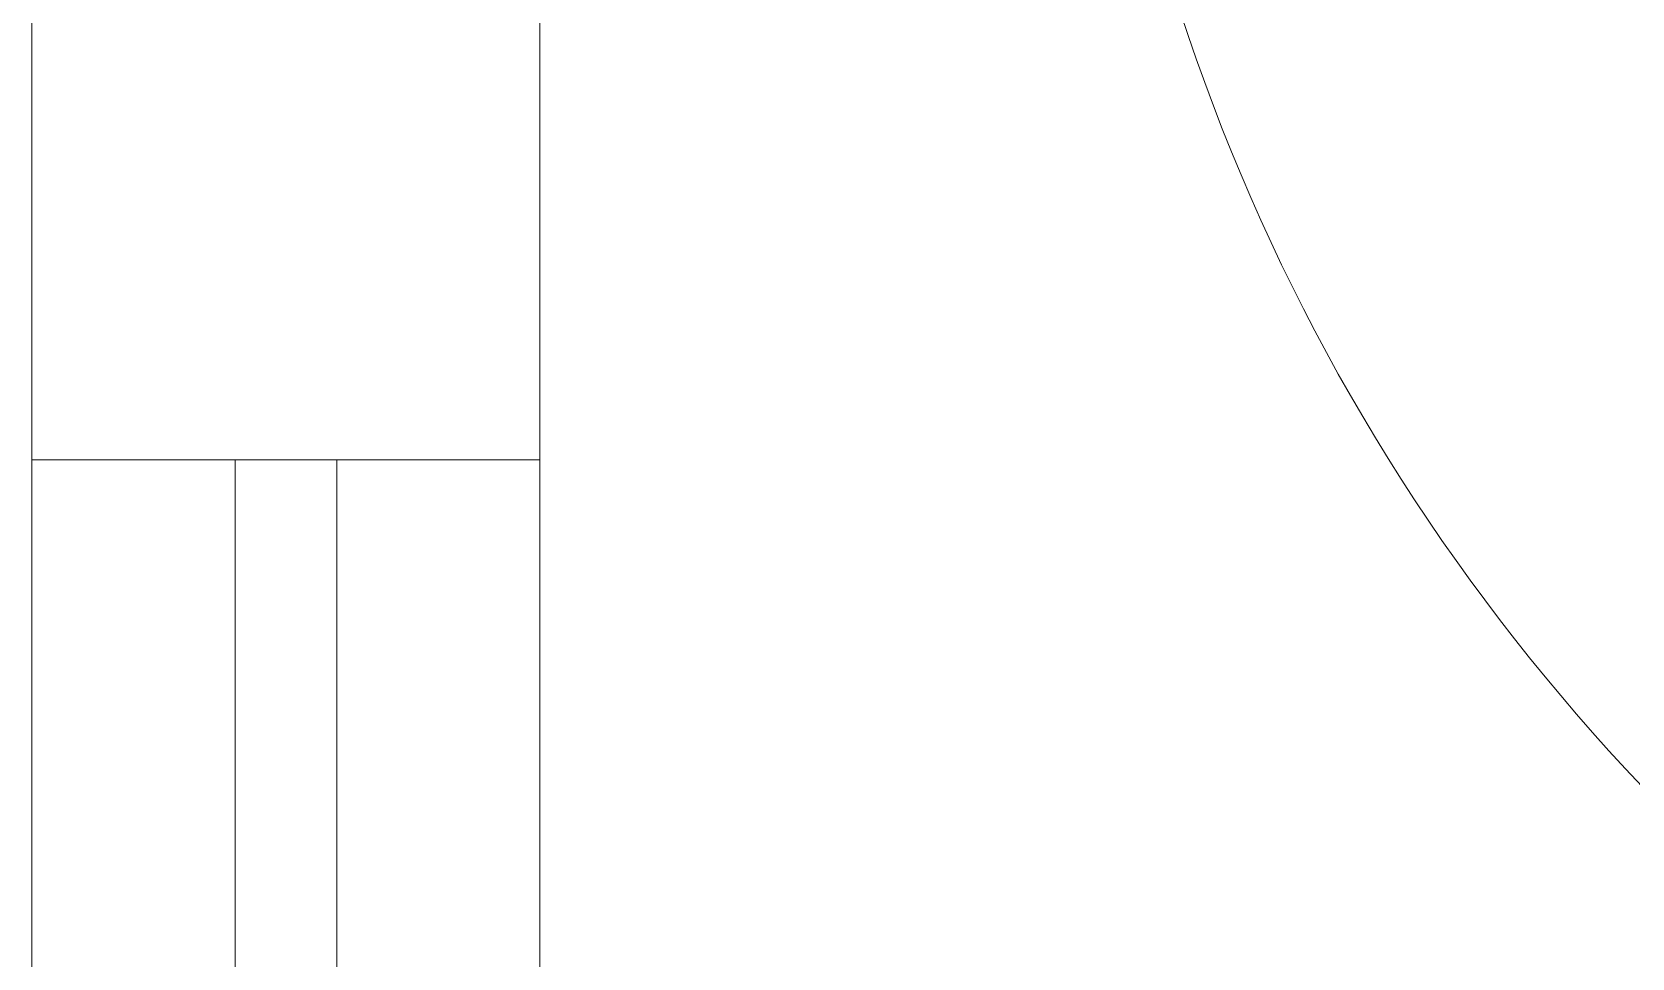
# Model space of a CAD drawing. Header units: millimetres. Extents: x 867 to 1330, y 209 to 507.
# Drawn here: x 1182.8107 to 1183.2832, y 442.9628 to 443.2365 of the extents above; entities that cross this region are included whole.
import ezdxf

# ---------------------------------------------------------------- set-up
doc = ezdxf.new("R2010")
doc.units = ezdxf.units.MM
doc.header["$LTSCALE"] = 5
doc.linetypes.add('HIDDEN2', pattern=[4.7625, 3.175, -1.5875])
doc.layers.add('I-ARQ', color=8, linetype='Continuous', lineweight=0)

msp = doc.modelspace()

# ---------------------------------------------------------------- linework, layer by layer
at = {"layer": 'I-ARQ'}
for p, q in [((1182.81066, 447.24754), (1182.81066, 437.97254)), ((1182.96066, 443.32155), (1182.96066, 442.61004))]:
    msp.add_line(p, q, dxfattribs=at)
at = {"layer": 'I-ARQ', "linetype": 'HIDDEN2'}
for p, q in [((1182.81066, 443.11004), (1182.96066, 443.11004)), ((1182.87066, 442.61004), (1182.87066, 443.11004)), ((1182.90066, 443.11004), (1182.90066, 442.61004))]:
    msp.add_line(p, q, dxfattribs=at)
at = {"layer": 'I-ARQ'}
msp.add_arc((1183.72225, 443.42787), 0.60159, 179.97416, 269.84895, dxfattribs=at)

doc.saveas('drawing.dxf')
